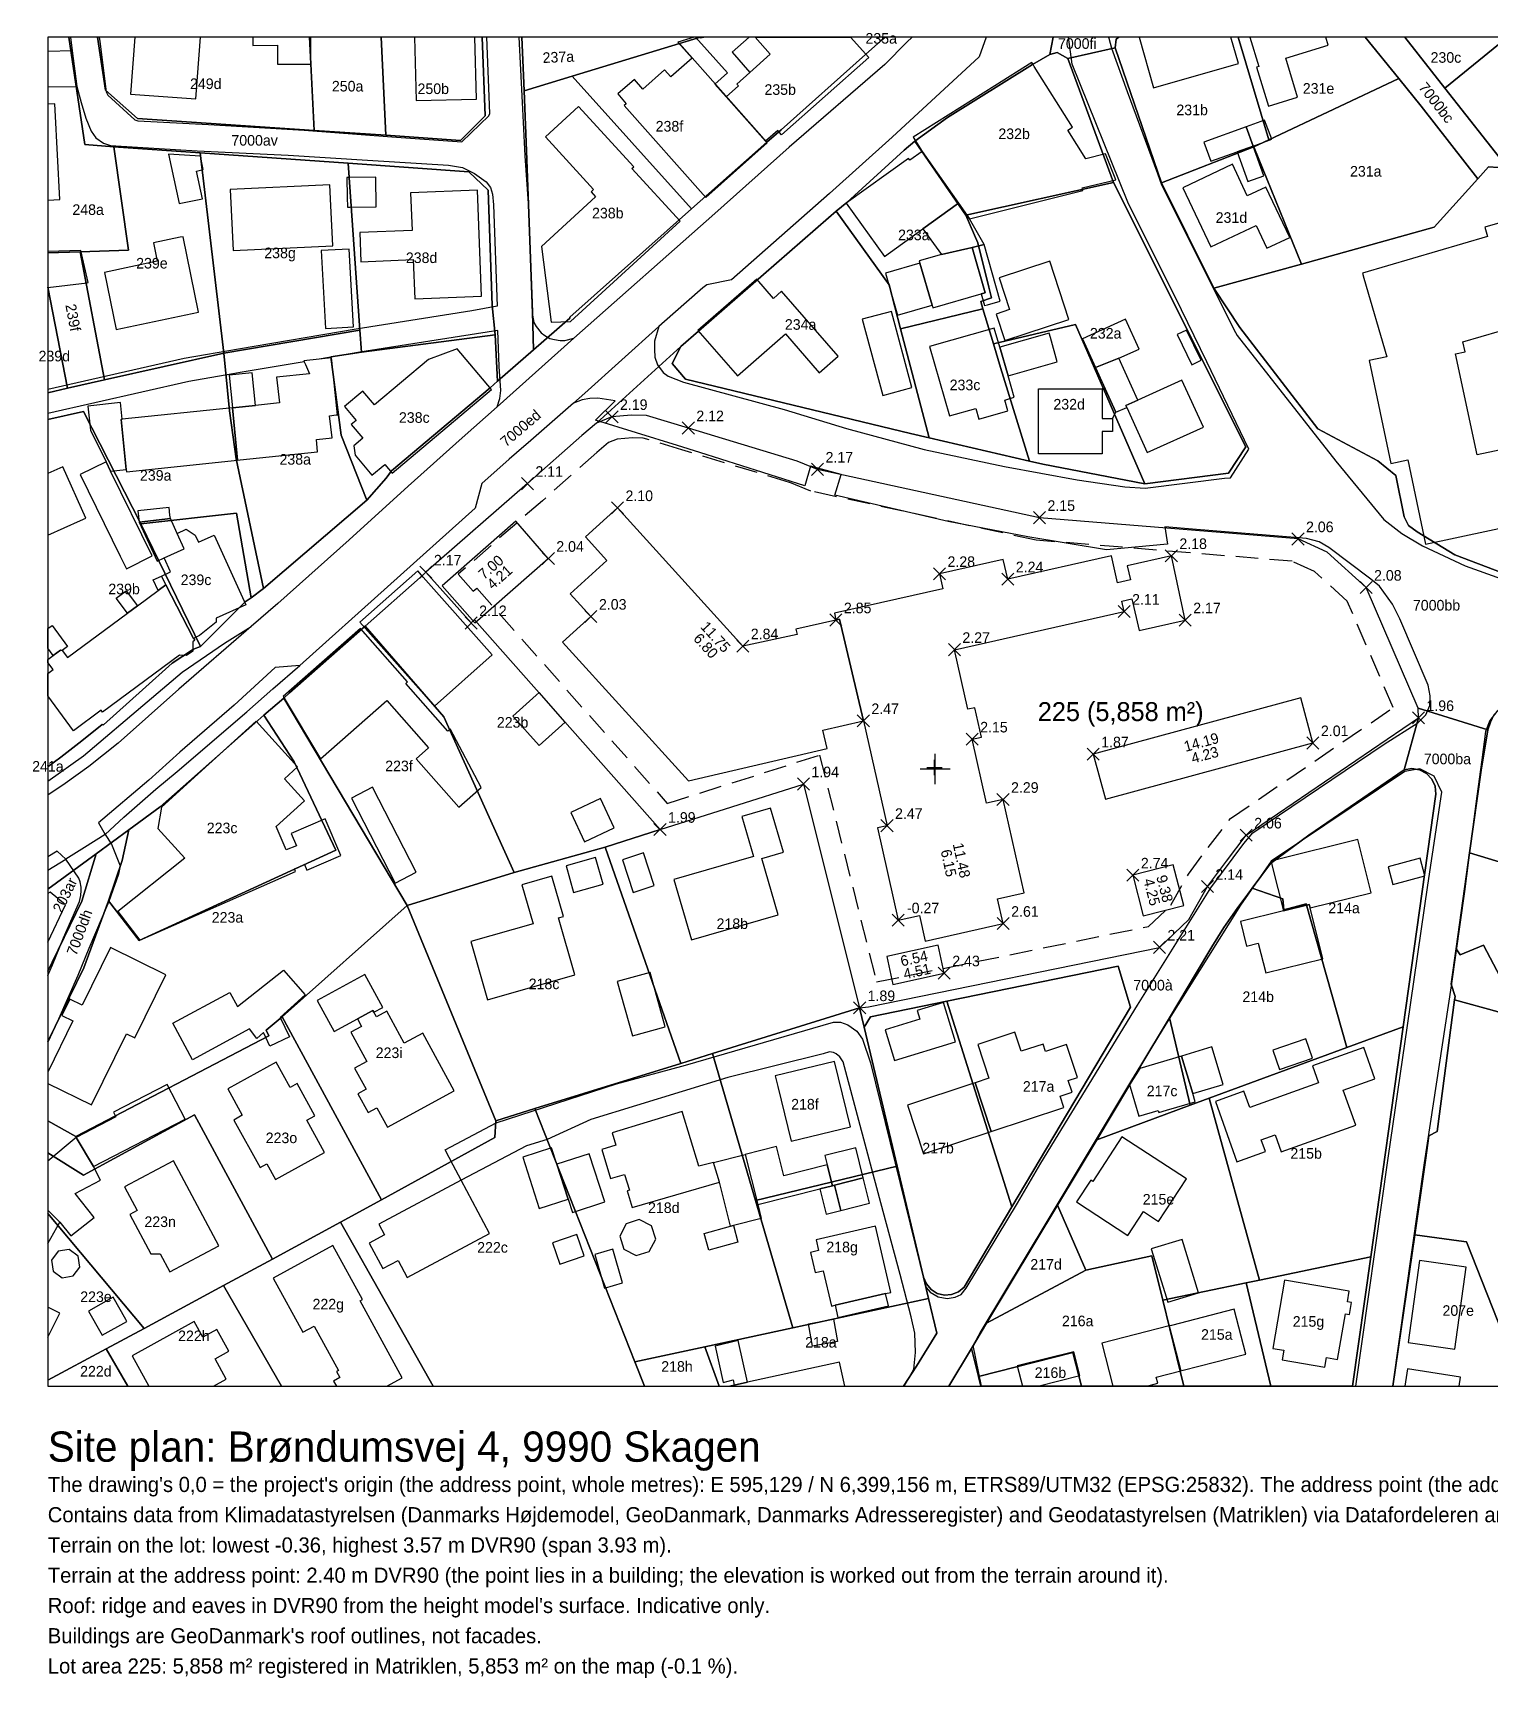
# Model space of a CAD drawing. Extents: x -119311 to 206331, y -120204 to 97306.
# Drawn here: x -119311 to 73244, y -120204 to 97306 of the extents above; entities that cross this region are included whole.
import ezdxf
from ezdxf.enums import TextEntityAlignment as Align

# ---------------------------------------------------------------- set-up
doc = ezdxf.new("R2010")
doc.units = 0
doc.linetypes.add('DASHED', pattern=[4500, 3000, -1500])
for name, color, linetype in [('ADRESSEPUNKT', 1, 'CONTINUOUS'), ('AFSTAND_SKEL', 6, 'DASHED'), ('BYGNINGER', 5, 'CONTINUOUS'), ('BYGNINGER_NABO', 8, 'CONTINUOUS'), ('GRUND', 1, 'CONTINUOUS'), ('KOTER', 30, 'CONTINUOUS'), ('NULPUNKT', 6, 'CONTINUOUS'), ('RAMME', 7, 'CONTINUOUS'), ('SKEL', 9, 'CONTINUOUS'), ('TAGKOTER', 5, 'CONTINUOUS'), ('TEKST', 7, 'CONTINUOUS'), ('VEJKANT', 3, 'CONTINUOUS')]:
    doc.layers.add(name, color=color, linetype=linetype)

msp = doc.modelspace()

# ---------------------------------------------------------------- linework, layer by layer
at = {"layer": 'ADRESSEPUNKT'}
for points in [[(-1090, 180), (910, 180)], [(-90, -820), (-90, 1180)]]:
    msp.add_lwpolyline(points, dxfattribs=at)
at = {"layer": 'AFSTAND_SKEL'}
msp.add_lwpolyline([(-63084.672, 25732.435), (-61094.882, 23504.23), (-60627.419, 23911.342), (-35432.516, -4569.094), (-15292.098, 1821.116), (-7761.148, -28170.954), (28212.223, -20824.319), (31153.823, -18036.943), (33481.696, -13918.619), (36108.055, -10396.862), (39039.001, -6565.203), (60559.051, 8099.312), (54477.845, 22196.531), (50156.192, 26104.48), (47207.387, 27450.141), (13348.744, 30238.43), (-16446.106, 36727.532), (-19247.048, 37864.992), (-33513.048, 42194.238), (-38613.915, 43741.692), (-40041.895, 43750.333), (-42049.977, 43602.646), (-43213.632, 43131.062), (-44750.415, 41816.1), (-51941.182, 35462.025), (-63084.672, 25732.435)], dxfattribs=at)
at = {"layer": 'BYGNINGER'}
for points in [[(-51160, 27810), (-55470, 32740), (-65200, 24220), (-60890, 19290), (-51160, 27810)], [(-13130, 19680), (-18410, 18490), (-18250, 17780), (-25440, 16240), (-42010, 34510), (-46240, 30670), (-43410, 27550), (-48250, 23160), (-45520, 20150), (-49270, 16750), (-32630, -1590), (-14280, 2690), (-14850, 5100), (-9500, 6350), (-12640, 19790), (-13130, 19680)], [(-9500, 6350), (-6370, -7510), (-7650, -7800), (-4900, -19990), (-2090, -19360), (-1320, -22770), (8990, -20450), (8260, -17190), (11760, -16400), (8970, -4060), (6790, -4550), (4890, 3920), (6120, 4200), (5240, 8090), (4310, 7880), (2540, 15760), (24980, 20810), (24670, 22180), (26000, 22480), (26950, 18290), (33060, 19670), (31230, 28170), (25400, 26860), (25820, 24990), (24120, 24610), (23310, 28180), (9600, 25090), (9010, 27700), (570, 25800), (1020, 23800), (-13330, 20570), (-13130, 19680), (-12640, 19790), (-9500, 6350)], [(49950, 3430), (48330, 9390), (20890, 1950), (22510, -4020), (49950, 3430)], [(31480, -12680), (26140, -14060), (27520, -19430), (32860, -18050), (31480, -12680)], [(1200, -27000), (380, -23320), (-6400, -24810), (-5580, -28500), (1200, -27000)]]:
    msp.add_lwpolyline(points, close=True, dxfattribs=at)
at = {"layer": 'BYGNINGER_NABO'}
for points in [[(-105827.731, 96751), (-106390, 89220), (-97770, 88580), (-97168.765, 96751)], [(-90232.635, 96751), (-90230, 95660), (-86970, 95670), (-86970, 93160), (-82560, 93170), (-82570.754, 96751)], [(-68620, 88350), (-60670, 88560), (-60879.326, 96751), (-68834.692, 96751), (-68620, 88350)], [(-32150, 93950), (-34940, 91480), (-35800, 92440), (-38680, 89880), (-39750, 91130), (-41970, 89240), (-40860, 87950), (-41130, 87710), (-30340, 75560), (-22220, 82760), (-22420, 82990), (-27630, 88860), (-29130, 90550), (-27480, 92010), (-31695.324, 96751), (-31854.583, 96751), (-34030, 96070), (-32150, 93950)], [(-31055.559, 96751), (-31040, 96670), (-30608, 96751)], [(-21810, 94480), (-23824.872, 96751), (-11177.707, 96751), (-8790, 94060), (-20310, 83840), (-20820, 84410), (-22420, 82990), (-27630, 88860), (-26030, 90290), (-26250, 90540), (-24500, 92090), (-21810, 94480)], [(-26860, 94750), (-24500, 92090), (-21810, 94480), (-23824.872, 96751), (-24607.828, 96751), (-26860, 94750)], [(28880, 90040), (40110, 93260), (39111.1, 96751), (26961.26, 96751), (28880, 90040)], [(41602.895, 96751), (42780, 92870), (42490, 92780), (44060, 87610), (47920, 88790), (46350, 93960), (51980, 95670), (51652.908, 96751)], [(19530, 76470), (19450, 76810), (23870, 77900), (22520, 81310), (19940, 80670), (17550, 84460), (18160, 84850), (13100, 92880), (12950, 93130), (12780, 93390), (7880, 90310), (-2900, 83520), (-1720, 81640), (3080, 74800), (4520, 72740), (19530, 76470)], [(-117343, 75182.148), (-115770, 75260), (-116350, 87090), (-116390, 87940), (-117343, 87894.043)], [(-44900, 75630), (-52060, 69070), (-50800, 59060), (-48210, 59130), (-33710, 72410), (-40110, 79390), (-39870, 79610), (-47170, 87570), (-51550, 83560), (-45170, 76590), (-45500, 76290), (-44900, 75630)], [(42030, 82350), (41130, 84880), (35540, 82870), (36440, 80350), (39920, 81590), (42030, 82350)], [(42030, 82350), (44530, 83240), (43560, 85750), (41130, 84880), (42030, 82350)], [(-99960, 74730), (-96890, 75390), (-97670, 79030), (-96780, 79230), (-97170, 81020), (-101370, 81280), (-99960, 74730)], [(-1720, 81640), (-3360, 80460), (-3550, 80720), (-11780, 74790), (-6700, 67750), (-1620, 71410), (3080, 74800), (-1720, 81640)], [(39920, 81590), (41330, 77660), (43440, 78420), (42030, 82350), (39920, 81590)], [(42430, 71860), (43860, 68830), (46890, 70260), (43730, 76930), (41270, 75770), (39300, 79940), (32750, 76830), (36450, 69030), (42430, 71860)], [(-79660, 69150), (-79950, 75370), (-80030, 77210), (-93210, 76610), (-92840, 68550), (-79660, 69150)], [(-73900, 74310), (-73960, 78230), (-77630, 78170), (-77790, 78170), (-77750, 75610), (-77730, 74260), (-77390, 74260), (-73900, 74310)], [(-69160, 71190), (-76100, 70910), (-75950, 67050), (-69010, 67330), (-68800, 62150), (-59970, 62510), (-60540, 76530), (-69370, 76170), (-69160, 71190)], [(4520, 72740), (3080, 74800), (-1620, 71410), (840, 68010), (4300, 68810), (4720, 68910), (4880, 68950), (6460, 69310), (4520, 72740)], [(-99430, 70360), (-99820, 70280), (-103360, 69570), (-102860, 67110), (-109840, 65620), (-108320, 58110), (-97410, 60390), (-99430, 70360)], [(-112990, 68550), (-117343, 68389.669), (-117343, 63657.346), (-112140, 64280), (-112000, 64300), (-112990, 68550)], [(-80630, 58230), (-76900, 58440), (-77480, 68730), (-81210, 68520), (-80630, 58230)], [(4300, 68810), (840, 68010), (-2100, 67170), (-2010, 66860), (-420, 61300), (-320, 60960), (6060, 62790), (6610, 62950), (4880, 68950), (4720, 68910), (4300, 68810)], [(4880, 68950), (6610, 62950), (6060, 62790), (6510, 61250), (6900, 61360), (8600, 61850), (6460, 69310), (4880, 68950)], [(-6570, 65550), (-4970, 59990), (-420, 61300), (-2010, 66860), (-6570, 65550)], [(15140, 67140), (8440, 64940), (9820, 60720), (8050, 60140), (9200, 56630), (17670, 59410), (15140, 67140)], [(-12830, 54580), (-20310, 63150), (-21390, 62210), (-23600, 64750), (-31380, 57960), (-26150, 51960), (-19810, 57500), (-15350, 52380), (-12830, 54580)], [(-9640, 59450), (-6940, 49370), (-3070, 50410), (-5780, 60490), (-9640, 59450)], [(24290, 54300), (26960, 55510), (25180, 59450), (19490, 56880), (21210, 53080), (24290, 54300)], [(8550, 55750), (7820, 58280), (-740, 55830), (1880, 46680), (5360, 47670), (5770, 46220), (9610, 47320), (9190, 48770), (10440, 49130), (9630, 51960), (8550, 55750)], [(9630, 51960), (16150, 53830), (15240, 57020), (15070, 57620), (8550, 55750), (9630, 51960)], [(31980, 57410), (33950, 53420), (35190, 54040), (33210, 58020), (31980, 57410)], [(-63220, 55540), (-67010, 54140), (-74150, 48130), (-75690, 49960), (-78120, 47910), (-76580, 46080), (-77220, 45540), (-75690, 43730), (-76880, 42730), (-76700, 41460), (-74480, 38820), (-72770, 40260), (-71790, 39100), (-58680, 50140), (-63220, 55540)], [(-89870, 48060), (-90320, 52370), (-93350, 52050), (-92900, 47750), (-89870, 48060)], [(-92260, 40830), (-91890, 40860), (-81660, 41930), (-81830, 43560), (-79760, 43780), (-80070, 46700), (-79220, 46790), (-79030, 46810), (-79780, 54010), (-79820, 54340), (-81450, 54170), (-83480, 53960), (-83420, 53830), (-83260, 53460), (-82740, 52240), (-87080, 51780), (-86720, 48390), (-89870, 48060), (-92900, 47750), (-92260, 40830)], [(26790, 48770), (24290, 54300), (21210, 53080), (22490, 50250), (23890, 47150), (25330, 47790), (25210, 48060), (26790, 48770)], [(13650, 41640), (13650, 50240), (22080, 50250), (22080, 46340), (23430, 46340), (23430, 44600), (22080, 44590), (22080, 41640), (13650, 41640)], [(22080, 46340), (23430, 46340), (23890, 47150), (22490, 50250), (22080, 50250), (22080, 46340)], [(25330, 47790), (28030, 41810), (35460, 45160), (32630, 51410), (26790, 48770), (25210, 48060), (25330, 47790)], [(-109040, 39380), (-106960, 39600), (-107660, 46200), (-107490, 46220), (-107720, 48430), (-112030, 47970), (-111700, 44800), (-109640, 40600), (-109040, 39380)], [(-106960, 39600), (-106930, 39290), (-92260, 40830), (-92900, 47750), (-107490, 46220), (-107660, 46200), (-106960, 39600)], [(-117343, 30911.896), (-113010, 32850), (-112310, 33160), (-115340, 39940), (-117343, 39044.926)], [(-109640, 40600), (-113070, 38910), (-107780, 28140), (-106950, 26460), (-103520, 28150), (-109040, 39380), (-109640, 40600)], [(-101130, 33090), (-101190, 33550), (-101300, 34560), (-105430, 34100), (-105260, 32630), (-101130, 33090)], [(-100240, 31140), (-101130, 33090), (-105260, 32630), (-102900, 27460), (-101960, 27890), (-99310, 29100), (-100240, 31140)], [(-97280, 17630), (-98090, 17240), (-101730, 24340), (-102320, 25500), (-101120, 26050), (-101960, 27890), (-99310, 29100), (-100240, 31140), (-99040, 31690), (-97840, 30900), (-97410, 29960), (-95350, 30910), (-91150, 21700), (-95080, 19910), (-95070, 19420), (-97280, 17630)], [(-58560, 15090), (-67690, 25360), (-68420, 26190), (-76060, 19390), (-66200, 8300), (-58560, 15090)], [(-102760, 23580), (-101730, 24340), (-98090, 17240), (-97900, 17000), (-98170, 16800), (-98180, 15560), (-99000, 14980), (-99910, 15030), (-110090, 7490), (-110280, 7750), (-113930, 5050), (-117343, 9664.263), (-117343, 12622.698), (-116640, 13140), (-117343, 14087.865), (-117343, 14476.573), (-116640, 14990), (-115670, 15700), (-115450, 15660), (-114750, 14710), (-106810, 20580), (-105500, 21560), (-102760, 23580)], [(-103400, 25010), (-102320, 25500), (-101730, 24340), (-102760, 23580), (-103400, 25010)], [(-106970, 23550), (-105500, 21560), (-106810, 20580), (-108290, 22580), (-106970, 23550)], [(-114720, 16200), (-115450, 15660), (-115670, 15700), (-116640, 14990), (-117343, 15941.754), (-117343, 18553.193), (-116780, 18970), (-114720, 16200)], [(-66990, 2770), (-68640, 1310), (-62990, -5080), (-60050, -2480), (-64140, 5290), (-64450, 5010), (-70000, 11290), (-69760, 11500), (-76000, 18570), (-86200, 9570), (-81290, 1320), (-72530, 9050), (-66990, 2770)], [(-55840, 6990), (-52370, 3100), (-49390, 5760), (-48910, 6190), (-52380, 10080), (-52770, 9730), (-55840, 6990)], [(-105170, -22640), (-84590, -13550), (-84720, -13230), (-83380, -12660), (-83080, -13380), (-78610, -11470), (-80680, -6620), (-85150, -8530), (-84460, -10150), (-85800, -10720), (-87130, -7610), (-83390, -4230), (-86050, -1300), (-84330, 260), (-89780, 6290), (-102310, -5060), (-102790, -7860), (-99210, -11820), (-108090, -18860), (-105170, -22640)], [(-74420, -2430), (-77200, -3860), (-71420, -15100), (-68640, -13670), (-74420, -2430)], [(-48190, -5760), (-46360, -9640), (-42430, -7780), (-44250, -3910), (-48190, -5760)], [(-24030, -11580), (-34550, -14620), (-32240, -22610), (-20760, -19290), (-22910, -11860), (-20060, -11030), (-21760, -5180), (-25570, -6280), (-24030, -11580)], [(49580, -18390), (57630, -16380), (55870, -9330), (45270, -11980), (44410, -12200), (44570, -12850), (46050, -18770), (49460, -17920), (49580, -18390)], [(-48810, -12830), (-47810, -16350), (-43900, -15250), (-44900, -11720), (-48810, -12830)], [(-39930, -16340), (-37140, -15420), (-38570, -11100), (-41360, -12010), (-39930, -16340)], [(60530, -15280), (64740, -14140), (64110, -11800), (59900, -12940), (60530, -15280)], [(-49800, -19680), (-49170, -19500), (-50690, -14200), (-54640, -15330), (-53160, -20470), (-61420, -22830), (-59220, -30520), (-47650, -27210), (-49800, -19680)], [(-117343, -22909.671), (-115000, -17960), (-117010, -16280), (-117343, -16484.175)], [(46050, -18770), (40360, -20190), (41170, -23440), (42720, -23050), (43710, -26980), (51260, -25100), (49580, -18390), (49460, -17920), (46050, -18770)], [(-117343, -41578.448), (-111540, -44430), (-106920, -35030), (-105850, -35560), (-101750, -27230), (-109070, -23630), (-112810, -31220), (-114410, -30440), (-115470, -32600), (-114010, -33320), (-117343, -40096.533)], [(-85370, -35420), (-87960, -36660), (-88820, -34860), (-89720, -35660), (-90660, -34380), (-98220, -38450), (-100820, -33620), (-93260, -29550), (-92260, -31400), (-86160, -26630), (-83290, -29860), (-86600, -32850), (-85370, -35420)], [(-74220, -32160), (-73060, -31530), (-75440, -27180), (-81740, -30630), (-79490, -34740), (-76410, -33060), (-74340, -31940), (-74220, -32160)], [(-40020, -35310), (-35690, -34090), (-37710, -26910), (-42040, -28120), (-40020, -35310)], [(-76410, -33060), (-75870, -34050), (-77250, -34810), (-75140, -38670), (-76790, -39550), (-75250, -42360), (-76350, -42960), (-74990, -45440), (-73820, -44790), (-72400, -47370), (-63600, -42560), (-67770, -34920), (-70210, -36250), (-72510, -32040), (-73880, -32790), (-74220, -32160), (-74340, -31940), (-76410, -33060)], [(1080, -30900), (-2370, -31950), (-2020, -33090), (-6620, -34500), (-5380, -38560), (2670, -36100), (1080, -30900)], [(7400, -47930), (17030, -44770), (16540, -43260), (18110, -42740), (17600, -41210), (18810, -40820), (17370, -36450), (14600, -37360), (14280, -36390), (11380, -37340), (10550, -34820), (5620, -36440), (7090, -40910), (5280, -41500), (7400, -47930)], [(34070, -42930), (38060, -41740), (36570, -36760), (32580, -37960), (34070, -42930)], [(41590, -44770), (40820, -42620), (37050, -43960), (39900, -51950), (43670, -50600), (43120, -49050), (44950, -48400), (45740, -50610), (55600, -47090), (53960, -42490), (58150, -40990), (56660, -36830), (49890, -39250), (50700, -41510), (41590, -44770)], [(45530, -39740), (49870, -38240), (48990, -35680), (44650, -37180), (45530, -39740)], [(-93550, -42290), (-91620, -45800), (-92750, -46420), (-89280, -52720), (-88380, -52230), (-87240, -54300), (-80730, -50720), (-83080, -46440), (-82010, -45860), (-84360, -41580), (-85300, -42100), (-87140, -38760), (-93550, -42290)], [(-21160, -40590), (-20820, -42000), (-19060, -49230), (-11220, -47330), (-13330, -38680), (-21160, -40590)], [(32580, -37960), (27070, -39610), (25700, -41780), (25770, -42020), (26940, -45910), (29500, -45150), (29590, -45440), (30600, -45140), (34390, -44000), (34070, -42930), (32580, -37960)], [(-111300, -52560), (-99190, -46290), (-101550, -41720), (-108660, -45390), (-108350, -46000), (-113610, -48720), (-111300, -52560)], [(5280, -41500), (4990, -41590), (-3670, -44440), (-1560, -50880), (7400, -47930), (5280, -41500)], [(-29310, -52020), (-31270, -52510), (-33450, -45310), (-42730, -48120), (-42240, -49750), (-44100, -50310), (-42930, -54170), (-41070, -53610), (-40440, -55700), (-40730, -55790), (-40070, -58000), (-28520, -54640), (-29310, -52020)], [(-115730, -59940), (-114300, -61740), (-111220, -59300), (-113720, -56140), (-110350, -54390), (-111300, -52560), (-113610, -48720), (-117343, -51854.068), (-117343, -58334.645), (-115730, -59940)], [(-13580, -55110), (-14280, -52340), (-20010, -53780), (-20970, -49940), (-25110, -50970), (-23450, -57590), (-15240, -55530), (-13580, -55110)], [(33220, -54210), (24700, -48650), (20850, -54540), (20580, -54370), (18700, -57240), (25480, -61670), (27540, -58510), (29550, -59820), (33220, -54210)], [(-94740, -63040), (-100740, -51800), (-107210, -55250), (-105540, -58390), (-106490, -58900), (-103700, -64130), (-102500, -64110), (-101220, -66500), (-94740, -63040)], [(-50030, -52260), (-50720, -50120), (-54540, -51350), (-52350, -58130), (-48530, -56890), (-50030, -52260)], [(-48530, -56890), (-47970, -58630), (-43690, -57240), (-45750, -50870), (-50030, -52260), (-48530, -56890)], [(-25110, -50970), (-23450, -57590), (-22990, -59430), (-26690, -60350), (-27060, -60450), (-28520, -54640), (-29310, -52020), (-25110, -50970)], [(-13300, -55040), (-9510, -54080), (-10510, -50100), (-14590, -51120), (-14280, -52340), (-13580, -55110), (-13300, -55040)], [(-71000, -64980), (-69800, -67220), (-58920, -61410), (-62680, -54360), (-73570, -60170), (-72800, -61620), (-74850, -62710), (-73050, -66070), (-71000, -64980)], [(-12460, -58370), (-8670, -57420), (-9510, -54080), (-13300, -55040), (-12460, -58370)], [(-13300, -55040), (-13580, -55110), (-15240, -55530), (-14400, -58860), (-12460, -58370), (-13300, -55040)], [(-117343, -62752.618), (-115730, -59940), (-117343, -58334.645)], [(-41720, -61760), (-41170, -63510), (-39540, -64350), (-37800, -63790), (-36960, -62170), (-37510, -60420), (-39140, -59580), (-40880, -60140), (-41720, -61760)], [(-26080, -62590), (-29940, -63640), (-30550, -61410), (-27060, -60450), (-26690, -60350), (-26080, -62590)], [(-6550, -69370), (-5860, -69210), (-7900, -60440), (-15750, -62260), (-15430, -63680), (-16500, -63930), (-15890, -66590), (-14810, -66340), (-13720, -71030), (-13240, -70920), (-6550, -69370)], [(-78720, -80480), (-79540, -80930), (-79170.815, -81601), (-72519.209, -81601), (-70490, -80490), (-76040, -70340), (-75730, -70170), (-79650, -63010), (-87520, -67320), (-83600, -74480), (-82100, -73660), (-78890, -79520), (-79160, -79670), (-78720, -80480)], [(-49630, -65480), (-46410, -64370), (-47390, -61540), (-50610, -62660), (-49630, -65480)], [(34830, -69250), (32640, -62210), (28580, -63470), (28840, -64290), (30770, -70510), (34830, -69250)], [(-115430, -67270), (-113980, -67040), (-113110, -65860), (-113340, -64410), (-114520, -63540), (-115970, -63770), (-116840, -64950), (-116610, -66400), (-115430, -67270)], [(-41330, -67940), (-42620, -63510), (-45010, -64200), (-43720, -68640), (-41330, -67940)], [(62520, -75850), (68710, -76720), (70220, -65870), (64040, -65010), (62520, -75850)], [(-13240, -70920), (-12870, -72530), (-6170, -70980), (-6550, -69370), (-13240, -70920)], [(54240, -72030), (54770, -72120), (55050, -70550), (54510, -70460), (54760, -69060), (46190, -67580), (44630, -76610), (46110, -76860), (45890, -78130), (51520, -79100), (51740, -77840), (53190, -78090), (54240, -72030)], [(-117343, -75127.342), (-115750, -71950), (-117343, -71149.443)], [(-111940, -71680), (-110320, -74550), (-110130, -74880), (-106890, -73040), (-107030, -72800), (-108710, -69840), (-111940, -71680)], [(32460, -79590), (32770, -79510), (41080, -77370), (39550, -71430), (31240, -73570), (30930, -73650), (32460, -79590)], [(-95417.529, -81601), (-93740, -80670), (-95230, -78000), (-93390, -76980), (-94990, -74110), (-96820, -75130), (-97980, -73040), (-106190, -77600), (-103970.344, -81601)], [(-12920, -75710), (-16230, -76320), (-16770, -73360), (-13460, -72750), (-12920, -75710)], [(30930, -73650), (22020, -75940), (23470.893, -81601), (27972.653, -81601), (29450, -81220), (29240, -80420), (32460, -79590), (30930, -73650)], [(-26580, -81480), (-24840, -81100), (-26050, -75590), (-29080, -76310), (-28020, -81130), (-26730, -80780), (-26580, -81480)], [(13571.151, -81601), (19110, -80220), (18320, -77050), (10860, -78910), (11530.628, -81601)], [(-11963.128, -81601), (-12660, -78430), (-24840, -81100), (-26580, -81480), (-27138.462, -81601)], [(62440, -79320), (62086.262, -81601), (69264.503, -81601), (69450, -80420), (62440, -79320)]]:
    msp.add_lwpolyline(points, close=True, dxfattribs=at)
for points in [[(77870, 73120), (72690, 71610), (73050, 70380), (56490, 65550), (56680, 64880), (59720, 54470), (57400, 53980), (60270, 40370), (62490, 40840), (64850, 29730), (82370, 33440)], [(102510, 48060), (71650, 41530), (68820, 54880), (68820, 54880), (70060, 55140), (69780, 56460), (81880, 60000)]]:
    msp.add_lwpolyline(points, dxfattribs=at)
at = {"layer": 'GRUND'}
msp.add_lwpolyline([(-67343, 25997), (-61359, 19296), (-60902, 19694), (-36386, -8019), (-17425, -2003), (-9993, -31601), (-8839, -31453), (29653, -23592), (33544, -19905), (36000, -15560), (38502, -12205), (41128, -8772), (63902, 6747), (63851, 8042), (56974, 23984), (51824, 28641), (47976, 30397), (13793, 33212), (-15556, 39604), (-18245, 40696), (-32642, 45065), (-38160, 46739), (-40143, 46751), (-42740, 46560), (-44793, 45728), (-46719, 44080), (-53921, 37716), (-67343, 25997)], close=True, dxfattribs=at)
at = {"layer": 'KOTER'}
for points in [[(-43540, 45760), (-41940, 47360)], [(-43540, 47360), (-41940, 45760)], [(-33442, 44265), (-31842, 45865)], [(-33442, 45865), (-31842, 44265)], [(-16356, 38804), (-14756, 40404)], [(-16356, 40404), (-14756, 38804)], [(-54721, 36916), (-53121, 38516)], [(-54721, 38516), (-53121, 36916)], [(-42810, 33710), (-41210, 35310)], [(-42810, 35310), (-41210, 33710)], [(12993, 32412), (14593, 34012)], [(12993, 34012), (14593, 32412)], [(47176, 29597), (48776, 31197)], [(47176, 31197), (48776, 29597)], [(-51960, 27010), (-50360, 28610)], [(-51960, 28610), (-50360, 27010)], [(30430, 27370), (32030, 28970)], [(30430, 28970), (32030, 27370)], [(-68143, 25197), (-66543, 26797)], [(-68143, 26797), (-66543, 25197)], [(-230, 25000), (1370, 26600)], [(-230, 26600), (1370, 25000)], [(8800, 24290), (10400, 25890)], [(8800, 25890), (10400, 24290)], [(56174, 23184), (57774, 24784)], [(56174, 24784), (57774, 23184)], [(-62159, 18496), (-60559, 20096)], [(-62159, 20096), (-60559, 18496)], [(-46320, 19350), (-44720, 20950)], [(-46320, 20950), (-44720, 19350)], [(-13930, 18880), (-12330, 20480)], [(-13930, 20480), (-12330, 18880)], [(24180, 20010), (25780, 21610)], [(24180, 21610), (25780, 20010)], [(32260, 18870), (33860, 20470)], [(32260, 20470), (33860, 18870)], [(-26240, 15440), (-24640, 17040)], [(-26240, 17040), (-24640, 15440)], [(1740, 14960), (3340, 16560)], [(1740, 16560), (3340, 14960)], [(-10300, 5550), (-8700, 7150)], [(-10300, 7150), (-8700, 5550)], [(63102, 5947), (64702, 7547)], [(63102, 7547), (64702, 5947)], [(4090, 3120), (5690, 4720)], [(4090, 4720), (5690, 3120)], [(20090, 1150), (21690, 2750)], [(20090, 2750), (21690, 1150)], [(49150, 2630), (50750, 4230)], [(49150, 4230), (50750, 2630)], [(-18225, -2803), (-16625, -1203)], [(-18225, -1203), (-16625, -2803)], [(8170, -4860), (9770, -3260)], [(8170, -3260), (9770, -4860)], [(-37186, -8819), (-35586, -7219)], [(-37186, -7219), (-35586, -8819)], [(-7170, -8310), (-5570, -6710)], [(-7170, -6710), (-5570, -8310)], [(40328, -9572), (41928, -7972)], [(40328, -7972), (41928, -9572)], [(25340, -14860), (26940, -13260)], [(25340, -13260), (26940, -14860)], [(35200, -16360), (36800, -14760)], [(35200, -14760), (36800, -16360)], [(-5700, -20790), (-4100, -19190)], [(-5700, -19190), (-4100, -20790)], [(8190, -21250), (9790, -19650)], [(8190, -19650), (9790, -21250)], [(28853, -24392), (30453, -22792)], [(28853, -22792), (30453, -24392)], [(400, -27800), (2000, -26200)], [(400, -26200), (2000, -27800)], [(-10793, -32401), (-9193, -30801)], [(-10793, -30801), (-9193, -32401)]]:
    msp.add_lwpolyline(points, dxfattribs=at)
at = {"layer": 'NULPUNKT'}
for points in [[(-2000, 0), (2000, 0)], [(0, -2000), (0, 2000)]]:
    msp.add_lwpolyline(points, dxfattribs=at)
at = {"layer": 'RAMME'}
msp.add_lwpolyline([(-117343, -81601), (113902, -81601), (113902, 96751), (-117343, 96751)], close=True, dxfattribs=at)
at = {"layer": 'SKEL'}
for points in [[(-113076, 68375), (-106671, 68580), (-108594, 82262), (-112423, 82531), (-114574.311, 96751), (-117343, 96751), (-117343, 68239.895), (-113076, 68375)], [(-59915.689, 96751), (-59491, 86363), (-62748, 83093), (-72658, 83769), (-82138, 84413), (-105489, 86003), (-109729, 89756), (-110767.846, 96751), (-114574.311, 96751), (-112423, 82531), (-108594, 82262), (-97185, 81458), (-77639, 80078), (-61676, 78951), (-59104, 76503), (-58590, 61256), (-58186, 57388), (-57863, 51255), (-53124, 55388), (-53257, 60386), (-54020, 81698), (-54365, 89642), (-54672.423, 96751)], [(-105489, 86003), (-82138, 84413), (-82727.038, 96751), (-110767.846, 96751), (-109729, 89756), (-105489, 86003)], [(-82727.038, 96751), (-82138, 84413), (-72658, 83769), (-73249.609, 96751)], [(-73249.609, 96751), (-72658, 83769), (-62748, 83093), (-59491, 86363), (-59915.689, 96751)], [(-54672.423, 96751), (-54365, 89642), (-48018, 91575), (-33811, 95905), (-31035.469, 96751)], [(-48018, 91575), (-32221, 74027), (-22263, 82877), (-33811, 95905), (-48018, 91575)], [(-31035.469, 96751), (-33811, 95905), (-22263, 82877), (-20355, 84485), (-9227, 94438), (-7174, 96252), (-7624.2, 96751)], [(-7624.2, 96751), (-7174, 96252), (-6610.508, 96751)], [(15610.28, 96751), (15140, 94458), (16135, 94708), (17551, 93906), (23815, 95343), (23952, 96488), (24269.231, 96751)], [(44134, 83182), (40070.215, 96751), (24269.231, 96751), (23952, 96488), (23815, 95343), (29924, 77496), (42131, 82240), (44134, 83182)], [(44134, 83182), (61310, 91268), (56865.187, 96751), (40070.215, 96751), (44134, 83182)], [(71744, 78012), (73163, 79589), (75703, 79428), (67395, 90018), (62113.769, 96751), (56865.187, 96751), (61310, 91268), (64267, 87619), (71744, 78012)], [(62113.769, 96751), (67395, 90018), (75665.067, 96751)], [(75703, 79428), (88945, 78588), (88135.88, 96751), (77521.201, 96751), (76337, 96221), (76179.284, 96751), (75665.067, 96751), (67395, 90018), (75703, 79428)], [(1629, 86137), (-2707, 83000), (4034, 73226), (23577, 77510), (17551, 93906), (16135, 94708), (15140, 94458), (12878, 93112), (1629, 86137)], [(-54020, 81698), (-53257, 60386), (-53124, 55388), (-48302, 59596), (-48324, 59716), (-32221, 74027), (-48018, 91575), (-54365, 89642), (-54020, 81698)], [(42131, 82240), (48416, 66751), (65985, 71617), (71744, 78012), (64267, 87619), (61310, 91268), (44134, 83182), (42131, 82240)], [(7110, 63668), (5632, 69566), (4034, 73226), (-2707, 83000), (-4083, 81793), (-11683, 74871), (-13076, 73729), (-6072, 64019), (-4570, 58198), (6302, 60835), (6019, 61773), (7433, 62301), (7110, 63668)], [(-106671, 68580), (-113076, 68375), (-109845, 51451), (-94069, 54979), (-97185, 81458), (-108594, 82262), (-106671, 68580)], [(-77639, 80078), (-97185, 81458), (-94069, 54979), (-76077, 58010), (-77639, 80078)], [(42131, 82240), (29924, 77496), (36843, 63546), (48416, 66751), (42131, 82240)], [(-59104, 76503), (-61676, 78951), (-77639, 80078), (-76077, 58010), (-75869, 55081), (-58186, 57388), (-58590, 61256), (-59104, 76503)], [(7433, 62301), (6019, 61773), (6302, 60835), (7695, 56209), (18552, 58747), (27733, 37681), (38785, 39091), (41056, 42568), (23577, 77510), (4034, 73226), (5632, 69566), (7110, 63668), (7433, 62301)], [(-14122, 72872), (-31299, 57878), (-33637, 55832), (-34772, 53579), (-33018, 51517), (-3247, 44346), (-813, 43780), (-4570, 58198), (-6072, 64019), (-13076, 73729), (-14122, 72872)], [(-117343, 63669.058), (-114756, 50329), (-109845, 51451), (-113076, 68375), (-117343, 68239.895)], [(-117343, 49738.14), (-114756, 50329), (-117343, 63669.058)], [(7695, 56209), (6302, 60835), (-4570, 58198), (-813, 43780), (12461, 40696), (8643, 53059), (7695, 56209)], [(18552, 58747), (7695, 56209), (8643, 53059), (12461, 40696), (14214, 40288), (27733, 37681), (18552, 58747)], [(-75174, 35519), (-78553, 44120), (-79894, 54481), (-75869, 55081), (-76077, 58010), (-94069, 54979), (-93310, 47353), (-92424, 40995), (-88798, 23836), (-75174, 35519)], [(-79894, 54481), (-78553, 44120), (-75174, 35519), (-72593, 38450), (-71883, 39414), (-58865, 50375), (-57863, 51255), (-58186, 57388), (-75869, 55081), (-79894, 54481)], [(-94069, 54979), (-109845, 51451), (-114756, 50329), (-117343, 49738.14), (-117343, 46188.222), (-112620, 47269), (-105017, 32384), (-92385, 33807), (-90467, 22627), (-88798, 23836), (-92424, 40995), (-93310, 47353), (-94069, 54979)], [(-112860, 3695), (-110134, 5869), (-109973, 5812), (-104797, 10466), (-100908, 13964), (-98066, 15831), (-97163, 16199), (-105017, 32384), (-112620, 47269), (-117343, 46188.222), (-117343, 442.919), (-117281, 306), (-115607, 1570), (-112860, 3695)], [(-91242, 22067), (-90467, 22627), (-92385, 33807), (-105017, 32384), (-97163, 16199), (-91242, 22067)], [(-85360, 10037), (-86148, 9354), (-69813, -18071), (-55658, -13691), (-64970, 6886), (-75369, 18857), (-85360, 10037)], [(73078, 5171), (72191, -160), (70657, -11103), (76601, -12889), (87420, -10060), (94867, -8858), (112257, -5404), (113902, -4729.969), (113902, 3211.058), (98075, 9268), (81397, 12554), (75554, 8550), (74526, 7844), (73854, 7144), (73440, 6195), (73078, 5171)], [(-88752, 7097), (-84777, 955), (-79259, -10757), (-105252, -22709), (-109315, -17432), (-112593, -26288), (-117343, -36029.186), (-117343, -46518.259), (-113618, -48613), (-88116, -35296), (-88480, -34552), (-86329, -32760), (-69813, -18071), (-86148, 9354), (-88752, 7097)], [(-109315, -17432), (-105252, -22709), (-79259, -10757), (-84777, 955), (-88752, 7097), (-89979, 6034), (-102476, -5016), (-106620, -8057), (-107523, -12096), (-109315, -17432)], [(-117343, 264.862), (-117281, 306), (-117343, 442.919)], [(49055, -17824), (54439, -36836), (61879, -34096), (66204, -3328), (66098, -2303), (65672, -1365), (64969, -612), (64062, -123), (63046, 53), (62028, -104), (49414, -8740), (44328, -12500), (41928, -15770), (45968, -17173), (46097, -18645), (49055, -17824)], [(-110953, -11234), (-112853, -17503), (-116760, -25555), (-117343, -26749.408), (-117343, -36029.186), (-112593, -26288), (-109315, -17432), (-107523, -12096), (-106620, -8057), (-110953, -11234)], [(-33626, -38929), (-43660, -10327), (-55658, -13691), (-69813, -18071), (-58094, -46519), (-52936, -44918), (-33626, -38929)], [(70657, -11103), (68880, -23770), (69429, -24573), (72506, -23318), (88289, -53292), (92470, -51306), (94866, -61941), (96713, -66395), (113482, -60610), (107524, -45209), (99515, -24485), (95927, -15183), (89156, -17196), (88685, -15121), (87420, -10060), (76601, -12889), (70657, -11103)], [(-117343, -26749.408), (-116760, -25555), (-112853, -17503), (-110953, -11234), (-117343, -15920.264)], [(30982, -32911), (33710, -44471), (36223, -43545), (54439, -36836), (49055, -17824), (46097, -18645), (45968, -17173), (41928, -15770), (41109, -16885), (40019, -18331), (38164, -20960), (36588, -23533), (34568, -26929), (30982, -32911)], [(-86329, -32760), (-73202, -56988), (-58228, -48732), (-58094, -46519), (-69813, -18071), (-86329, -32760)], [(103020.907, -81601), (96713, -66395), (94866, -61941), (92470, -51306), (88289, -53292), (72506, -23318), (69429, -24573), (68880, -23770), (68233, -28461), (68739, -30109), (68683, -30527), (74446, -32115), (76088, -34155), (82001, -48558), (83062, -52276), (85803, -64046), (93309, -81463), (93368.466, -81601)], [(1537, -30702), (10143, -57893), (25818, -31523), (24200, -26074), (1537, -30702)], [(-23753, -57064), (-5019, -52540), (-9386, -34154), (-9993, -31601), (-29427, -37627), (-23753, -57064)], [(-5019, -52540), (-1534, -67203), (-1164, -68093), (-539, -68829), (280, -69336), (1216, -69569), (2178, -69505), (3074, -69149), (3818, -68536), (10143, -57893), (1537, -30702), (-8540, -32760), (-9386, -34154), (-5019, -52540)], [(68683, -30527), (66356, -47954), (65284, -48503), (64838, -51740), (63410, -61616), (69256, -62410), (70274, -62517), (77799.312, -81601), (92869.886, -81601), (93309, -81463), (85803, -64046), (83062, -52276), (82001, -48558), (76088, -34155), (74446, -32115), (68683, -30527)], [(-117343, -50758.852), (-112624, -53696), (-97944, -45742), (-87618, -64798), (-78620, -59924), (-73202, -56988), (-86329, -32760), (-88480, -34552), (-88116, -35296), (-113618, -48613), (-117343, -46518.259)], [(26937, -39663), (25683, -41824), (21365, -49019), (33710, -44471), (30982, -32911), (26937, -39663)], [(42902, -67577), (57600, -64504), (61879, -34096), (54439, -36836), (36223, -43545), (42902, -67577)], [(-39707, -78407), (-30453, -76406), (-18840, -73896), (-23753, -57064), (-29427, -37627), (-33626, -38929), (-52936, -44918), (-39707, -78407)], [(-38445.718, -81601), (-39707, -78407), (-52936, -44918), (-58094, -46519), (-58228, -48732), (-73202, -56988), (-78620, -59924), (-66401.348, -81601)], [(28651, -64368), (30099, -70256), (41124, -67949), (42902, -67577), (36223, -43545), (33710, -44471), (21365, -49019), (16154, -57700), (19900, -66267), (28651, -64368)], [(-117343, -58768.177), (-104598, -73997), (-94106, -68315), (-87618, -64798), (-97944, -45742), (-112624, -53696), (-117343, -50758.852)], [(-1534, -67203), (-5019, -52540), (-23753, -57064), (-18840, -73896), (-866, -70012), (-1534, -67203)], [(19900, -66267), (16154, -57700), (6795, -73301), (19900, -66267)], [(-117343, -80800.444), (-109613, -76676), (-104598, -73997), (-117343, -58768.177)], [(-94106, -68315), (-86438.849, -81601), (-66401.348, -81601), (-78620, -59924), (-87618, -64798), (-94106, -68315)], [(69256, -62410), (63410, -61616), (60523.331, -81601), (77799.312, -81601), (70274, -62517), (69256, -62410)], [(6795, -73301), (4798, -76630), (5706, -80340), (18204, -77157), (19325.663, -81601), (32888.959, -81601), (30099, -70256), (28651, -64368), (19900, -66267), (6795, -73301)], [(42902, -67577), (41124, -67949), (44385.079, -81601), (55195.381, -81601), (57600, -64504), (42902, -67577)], [(-109613, -76676), (-106745.071, -81601), (-86438.849, -81601), (-94106, -68315), (-104598, -73997), (-109613, -76676)], [(41124, -67949), (30099, -70256), (32888.959, -81601), (44385.079, -81601), (41124, -67949)], [(-4184.309, -81601), (-2486, -78956), (225, -74607), (-866, -70012), (-18840, -73896), (-30453, -76406), (-28580.591, -81601)], [(-117343, -81601), (-106745.071, -81601), (-109613, -76676), (-117343, -80800.444)], [(-28580.591, -81601), (-30453, -76406), (-39707, -78407), (-38445.718, -81601)], [(19325.663, -81601), (18204, -77157), (5706, -80340), (6015.222, -81601)]]:
    msp.add_lwpolyline(points, close=True, dxfattribs=at)
for points in [[(-44793, 45728), (-33637, 55832), (-31299, 57878), (-14122, 72872), (-13076, 73729), (-11683, 74871), (-4083, 81793), (-2707, 83000), (1629, 86137), (12878, 93112), (15140, 94458), (15610.28, 96751), (-6610.508, 96751), (-7174, 96252), (-9227, 94438), (-20355, 84485), (-22263, 82877), (-32221, 74027), (-48324, 59716), (-48302, 59596), (-53124, 55388), (-57863, 51255), (-58865, 50375), (-71883, 39414), (-72593, 38450), (-75174, 35519), (-88798, 23836), (-90467, 22627), (-91242, 22067), (-97163, 16199), (-98066, 15831), (-100908, 13964), (-104797, 10466), (-109973, 5812), (-110134, 5869), (-112860, 3695), (-115607, 1570), (-117281, 306), (-117343, 264.862), (-117343, -15920.264), (-110953, -11234), (-106620, -8057), (-102476, -5016), (-89979, 6034), (-88752, 7097), (-86148, 9354), (-85360, 10037), (-75369, 18857), (-68120, 25322), (-67343, 25997)], [(106981, 13765), (68733, 28281), (63716, 31339), (62606, 32181), (61998, 33314), (60926, 38785), (58525, 40747), (50591, 44939), (40291, 58361), (36843, 63546), (29924, 77496), (23815, 95343), (17551, 93906), (23577, 77510), (41056, 42568), (38785, 39091), (27733, 37681), (14214, 40288), (12461, 40696), (-813, 43780), (-3247, 44346), (-33018, 51517), (-34772, 53579), (-33637, 55832), (-44793, 45728)], [(75703, 79428), (73163, 79589), (71744, 78012), (65985, 71617), (48416, 66751), (36843, 63546), (40291, 58361), (50591, 44939), (50591, 44939), (58525, 40747), (60926, 38785), (61998, 33314), (62606, 32181), (63716, 31339), (68733, 28281), (106981, 13765)], [(-67343, 25997), (-68120, 25322), (-75369, 18857), (-64970, 6886), (-55658, -13691), (-43660, -10327), (-36386, -8019)], [(-9993, -31601), (-9386, -34154), (-8540, -32760), (1537, -30702), (24200, -26074), (25818, -31523), (10143, -57893), (3818, -68536), (3074, -69149), (2178, -69505), (1216, -69569), (280, -69336), (-539, -68829), (-1164, -68093), (-1534, -67203), (-866, -70012), (225, -74607), (-2486, -78956), (-4184.309, -81601), (1816.97, -81601), (4798, -76630), (6795, -73301), (16154, -57700), (21365, -49019), (25683, -41824), (26937, -39663), (30982, -32911), (34568, -26929), (36588, -23533), (38164, -20960), (40019, -18331), (41109, -16885), (41928, -15770), (44328, -12500), (49414, -8740), (62028, -104), (63902, 6747)], [(63902, 6747), (62028, -104), (63046, 53), (64062, -123), (64969, -612), (65672, -1365), (66098, -2303), (66204, -3328), (61879, -34096), (57600, -64504), (55195.381, -81601), (6015.222, -81601), (5706, -80340), (4798, -76630), (1816.97, -81601), (60523.331, -81601), (63410, -61616), (64838, -51740), (65284, -48503), (66356, -47954), (68683, -30527), (68739, -30109), (68233, -28461), (68880, -23770), (70657, -11103), (72191, -160), (73078, 5171), (63851, 8042)], [(63851, 8042), (73078, 5171), (73440, 6195)], [(-36386, -8019), (-43660, -10327), (-33626, -38929), (-29427, -37627), (-9993, -31601)]]:
    msp.add_lwpolyline(points, dxfattribs=at)
at = {"layer": 'VEJKANT'}
for points in [[(-114360.128, 96751), (-114130, 94950)], [(-110531.199, 96751), (-110450, 96170), (-109620, 89530), (-109420, 89070), (-105850, 85830), (-105420, 85690), (-96080, 85210), (-83450, 84430), (-71850, 83570), (-62590, 82920), (-59040, 86350), (-58880, 86630), (-59284.18, 96751)], [(-55040.09, 96751), (-54620, 88100), (-54240, 81060), (-53810, 74730), (-53290, 60250), (-53050, 59010), (-52770, 58490), (-52090, 57650), (-51620, 57310), (-50940, 56910), (-50360, 56780), (-49610, 56630), (-48980, 56650), (-47770, 56930)], [(-3048.016, 96751), (-3740, 96070), (-6680, 93150), (-19290, 82200), (-29120, 73430), (-47770, 56930)], [(-36530, 58480), (-37110, 56540), (-37130, 55470), (-37050, 54450), (-36700, 53420), (-35970, 52400), (-35310, 51920), (-33290, 51140), (-19980, 47520), (-11740, 45010), (-1440, 42240), (9150, 39990), (18790, 38220), (25090, 37280), (27750, 37130), (38270, 38430), (39070, 38490), (41460, 42290), (35940, 53800), (32580, 60690), (25460, 74940), (18110, 93160), (17643.636, 96751)], [(6752.74, 96751), (5820, 94130), (-5690, 83510), (-13970, 76080), (-26930, 64650), (-30180, 64010)], [(22926.216, 96751), (22960, 96620), (23300, 95270), (25390, 89550), (29410, 78730), (29920, 77210), (36530, 63990), (36890, 63280), (39710, 57690), (39910, 57300), (52970, 40700), (59310, 32980), (61710, 31140), (64450, 29490), (70090, 26860), (83280, 22140), (92800, 18380), (108170, 12260), (109340, 12040), (110980, 12020), (112350, 12120), (113460, 12400), (113902, 12686.83)], [(-114130, 94950), (-117343, 94852.123)], [(-114130, 94950), (-113480, 90220)], [(-113480, 90220), (-112920, 88100), (-112300, 86030), (-111610, 84310), (-110970, 83440), (-109990, 82740), (-109070, 82440), (-97580, 81730), (-85560, 81140), (-75050, 80470), (-64350, 79810), (-62490, 79510), (-60920, 78710), (-59390, 77620), (-58820, 76860), (-58530, 75990), (-58400, 74570), (-57920, 61170), (-61290, 60570), (-76570, 58150), (-92140, 55500), (-99290, 54280), (-117343, 50155.717)], [(-117343, 90157.753), (-113480, 90220)], [(-30180, 64010), (-30710, 63580), (-34690, 60140), (-36530, 58480)], [(-57910, 47890), (-57560, 48970), (-57430, 50040), (-57640, 53200), (-57810, 57960), (-60660, 57520), (-76070, 55080), (-81450, 54170), (-83480, 53960), (-83420, 53830), (-91620, 52440), (-92870, 52250), (-98680, 51230), (-117343, 46966.617)], [(-47770, 56930), (-57910, 47890)], [(-36530, 58480), (-46320, 49690), (-47840, 48370)], [(-57910, 47890), (-62530, 43770), (-69670, 37400), (-77500, 30280), (-86910, 21860), (-90430, 18820)], [(-47840, 48370), (-53840, 43130), (-54400, 42640), (-56320, 40930), (-59940, 37720), (-60810, 34460), (-84000, 13650)], [(-42300, 48660), (-44620, 49010), (-45680, 48970), (-46670, 48780), (-47840, 48370)], [(-31120, 41820), (-34070, 42750), (-44930, 46120), (-42300, 48660)], [(-17240, 37440), (-31120, 41820)], [(-13290, 36200), (-12450, 38940), (-16470, 40030), (-17240, 37440)], [(34550, 31660), (30370, 32010), (30740, 29730), (22670, 28970), (12270, 30670), (1730, 32690), (-13290, 36200)], [(-4099.462, -81601), (-3610, -80780), (-2830, -79340), (-2610, -77150), (-2700, -74620), (-3190, -72440), (-4630, -66850), (-7190, -57360), (-12180, -38710), (-12630, -38070), (-13100, -37690), (-13440, -37510), (-13960, -37410), (-14800, -37680), (-27430, -40820), (-45520, -46350), (-51320, -49000), (-54020, -49840), (-62680, -54360), (-63720, -52410), (-64810, -50360), (-58070, -46780), (-42140, -41630), (-33000, -39190), (-13450, -33470), (-12540, -33470), (-11530, -33840), (-10340, -34690), (-9600, -35750), (-8560, -38880), (-1380, -68080), (-1200, -68560), (-680, -69170), (410, -69800), (1600, -70010), (2620, -69840), (3450, -69500), (4090, -68660), (10900, -57410), (13950, -52120), (26760, -31250), (36470, -15730), (40830, -9880), (42010, -8460), (59350, 3280), (63800, 6090), (64890, 7140), (65420, 8380), (65460, 9640), (65190, 11070), (61430, 19830), (60470, 21780), (58750, 24140), (57610, 25100), (52040, 29270), (50780, 30030), (49110, 30460), (47540, 30580), (34550, 31660)], [(-90430, 18820), (-100020, 10540), (-108040, 3400), (-111910, 300), (-115060, -1940), (-117343, -3462)], [(-117343, -1624.93), (-112630, 1720), (-104200, 8860), (-99560, 12770), (-93970, 16630), (-90430, 18820)], [(-84000, 13650), (-87270, 13410), (-92710, 8410), (-99900, 2230), (-103970, -1500), (-110640, -7110), (-109750, -8660)], [(-109750, -8660), (-107280, -6390), (-103070, -2670), (-100220, -350), (-91030, 7550), (-87570, 10570), (-84000, 13650)], [(82620, 12930), (74260, 7580), (73350, 6390), (72780, 4940), (72290, 1200), (71640, -3620), (70540, -12060), (69990, -16190), (68210, -28670), (64670, -52090), (60489.836, -81601)], [(55608.371, -81601), (59910, -51470), (62460, -33930), (65160, -15380), (67000, -3060), (65960, -950), (64090, 0), (62090, -350), (44410, -12200), (40350, -18010), (30730, -33380), (25960, -41150), (14880, -59610), (6020, -74350), (5040, -76210)], [(-109750, -8660), (-108910, -9960), (-107780, -12810), (-107970, -13900), (-109250, -17510), (-111900, -23740), (-113370, -27330), (-116120, -33470), (-117343, -36139.33)], [(-109750, -8660), (-112480, -10380), (-114940, -11930)], [(-114940, -11930), (-116080, -10880), (-117343, -11632.734)], [(-117343, -27314.249), (-116710, -25900), (-115250, -22330), (-113170, -17550), (-112990, -16720), (-112920, -16060), (-112950, -15620), (-113080, -14910), (-113240, -14460), (-114940, -11930)], [(-117343, -13404.454), (-114940, -11930)], [(6134.938, -81601), (5040, -76210)]]:
    msp.add_lwpolyline(points, dxfattribs=at)

# ---------------------------------------------------------------- texts
at = {"layer": 'KOTER'}
for s, p in [('2.19', (-39860, 48160)), ('2.12', (-29762, 46665)), ('2.17', (-12676, 41204)), ('2.11', (-51041, 39316)), ('2.10', (-39130, 36110)), ('2.15', (16673, 34812)), ('2.06', (50856, 31997)), ('2.18', (34110, 29770)), ('2.17', (-64463, 27597)), ('2.04', (-48280, 29410)), ('2.28', (3450, 27400)), ('2.24', (12480, 26690)), ('2.08', (59854, 25584)), ('2.03', (-42640, 21750)), ('2.85', (-10250, 21280)), ('2.11', (27860, 22410)), ('2.17', (35940, 21270)), ('2.12', (-58479, 20896)), ('2.84', (-22560, 17840)), ('2.27', (5420, 17360)), ('1.96', (66782, 8347)), ('2.47', (-6620, 7950)), ('2.15', (7770, 5520)), ('2.01', (52830, 5030)), ('1.87', (23770, 3550)), ('1.94', (-14545, -403)), ('2.29', (11850, -2460)), ('1.99', (-33506, -6419)), ('2.47', (-3490, -5910)), ('2.06', (44008, -7172)), ('2.74', (29020, -12460)), ('2.14', (38880, -13960)), ('-0.27', (-1600, -18390)), ('2.61', (11870, -18850)), ('2.21', (32533, -21992)), ('2.43', (4080, -25400)), ('1.89', (-7113, -30001))]:
    msp.add_text(s, height=1400, dxfattribs=at).set_placement(p, align=Align.MIDDLE_CENTER)
at = {"layer": 'TAGKOTER'}
for s, rotation, p in [('7.00', 41.21, (-58756.431, 26673.295)), ('4.21', 41.21, (-57603.569, 25356.705)), ('6.80', -47.78, (-30330.054, 16279.024)), ('11.75', -47.78, (-29034.008, 17454.935)), ('14.19', 15.18, (35191.351, 3532.613)), ('4.23', 15.18, (35649.652, 1843.69)), ('6.15', -77.85, (1781.551, -12453.052)), ('11.48', -77.85, (3492.351, -12084.727)), ('4.25', -75.59, (28652.536, -16272.784)), ('9.38', -75.59, (30347.464, -15837.216)), ('6.54', 12.48, (-2789.014, -25050.659)), ('4.51', 12.48, (-2410.986, -26759.341))]:
    msp.add_text(s, height=1400, rotation=rotation, dxfattribs=at).set_placement(p, align=Align.MIDDLE_CENTER)
at = {"layer": 'TEKST'}
for s, height, p in [('235a', 1400, (-7136.236, 96584.667)), ('7000fi', 1400, (18791.692, 95897.5)), ('230c', 1400, (67534.288, 94057.8)), ('249d', 1400, (-96452.923, 90582)), ('250a', 1400, (-77692.519, 90260)), ('250b', 1400, (-66370.304, 89922)), ('235b', 1400, (-20492.5, 89814)), ('231e', 1400, (50690.107, 89966.5)), ('231b', 1400, (33974.5, 87123.5)), ('238f', 1400, (-35140.5, 84966)), ('7000av', 1400, (-89994.187, 83102.2)), ('232b', 1400, (10435, 83967)), ('231a', 1400, (56937.5, 79009.5)), ('248a', 1400, (-112007, 73942.116)), ('238b', 1400, (-43293, 73481.5)), ('231d', 1400, (39170, 72893)), ('233a', 1400, (-2821.5, 70599)), ('239e', 1400, (-103572.5, 66856.5)), ('238g', 1400, (-86631, 68218.5)), ('238d', 1400, (-67912.5, 67579.5)), ('234a', 1400, (-17792.5, 58754.5)), ('232a', 1400, (22545, 57595.5)), ('239d', 1400, (-116480.667, 54578.733)), ('233c', 1400, (3945.5, 50765.5)), ('232d', 1400, (17714, 48214)), ('238c', 1400, (-68878.5, 46453.5)), ('238a', 1400, (-84621.5, 40923)), ('239a', 1400, (-103070.5, 38803)), ('239b', 1400, (-107253, 23787.5)), ('239c', 1400, (-97742, 25003)), ('7000bb', 1400, (66293.5, 21637.447)), ('225 (5,858 m²)', 2500, (24528.5, 7575)), ('223b', 1400, (-55877.5, 6153)), ('241a', 1400, (-117322.333, 337.927)), ('223f', 1400, (-70903, 393)), ('7000ba', 1400, (67733.423, 1318.775)), ('223c', 1400, (-94287, -7806)), ('223a', 1400, (-93578, -19629.5)), ('214a', 1400, (54066, -18391.5)), ('218b', 1400, (-26826.5, -20466)), ('218c', 1400, (-51719.5, -28423)), ('7000aø', 1400, (28801.875, -28592.2)), ('214b', 1400, (42710.5, -30120.5)), ('223i', 1400, (-72211.5, -37529.5)), ('217a', 1400, (13677.5, -41983.5)), ('217c', 1400, (30006.5, -42575.8)), ('218f', 1400, (-17223, -44332.5)), ('223o', 1400, (-86444.3, -48779)), ('217b', 1400, (378.5, -50135.5)), ('215b', 1400, (49051, -50836.5)), ('215e', 1400, (29528, -56900.5)), ('218d', 1400, (-35888, -58017)), ('223n', 1400, (-102480.5, -59869.5)), ('222c', 1400, (-58532.859, -63259.5)), ('218g', 1400, (-12309.5, -63218)), ('217d', 1400, (14658, -65500.5)), ('223e', 1400, (-110970.5, -69784.31)), ('222g', 1400, (-80253.674, -70762.5)), ('207e', 1400, (69161.321, -71608.5)), ('216a', 1400, (18843.48, -72984.5)), ('215g', 1400, (49362, -73052.5)), ('222h', 1400, (-98025.924, -74958)), ('218a', 1400, (-15114, -75806.5)), ('215a', 1400, (37242.04, -74775)), ('218h', 1400, (-34143.796, -79003.5)), ('222d', 1400, (-110984.242, -79631)), ('216b', 1400, (15239.764, -79823.4))]:
    msp.add_text(s, height=height, dxfattribs=at).set_placement(p, align=Align.MIDDLE_CENTER)
for s, rotation, p in [('237a', 2.48, (-49830.887, 94111.451)), ('7000bc', -51.89, (66284.372, 88089.718)), ('239f', -79.19, (-113997.985, 59676.107)), ('7000ed', 40.55, (-54825.996, 45042.952)), ('203ar', 64.12, (-115081.314, -16677.243)), ('7000dh', 69.69, (-113151.13, -21610.161))]:
    msp.add_text(s, height=1400, rotation=rotation, dxfattribs=at).set_placement(p, align=Align.MIDDLE_CENTER)
for s, height, p in [('Site plan: Brøndumsvej 4, 9990 Skagen', 4000, (-117343, -89601)), ("The drawing's 0,0 = the project's origin (the address point, whole metres): E 595,129 / N 6,399,156 m, ETRS89/UTM32 (EPSG:25832). The address point (the address's official point in the address register): E 595,128.910 / N 6,399,156.180 m.", 2000, (-117343, -94601)), ('Contains data from Klimadatastyrelsen (Danmarks Højdemodel, GeoDanmark, Danmarks Adresseregister) and Geodatastyrelsen (Matriklen) via Datafordeleren and Adressevælger, fetched 21.10.2026. Indicative – not a survey; elevations about ±0.1 m.', 2000, (-117343, -98601)), ('Terrain on the lot: lowest -0.36, highest 3.57 m DVR90 (span 3.93 m).', 2000, (-117343, -102601)), ('Terrain at the address point: 2.40 m DVR90 (the point lies in a building; the elevation is worked out from the terrain around it).', 2000, (-117343, -106601)), ("Roof: ridge and eaves in DVR90 from the height model's surface. Indicative only.", 2000, (-117343, -110601)), ("Buildings are GeoDanmark's roof outlines, not facades.", 2000, (-117343, -114601)), ('Lot area 225: 5,858 m² registered in Matriklen, 5,853 m² on the map (-0.1 %).', 2000, (-117343, -118601))]:
    msp.add_text(s, height=height, dxfattribs=at).set_placement(p, align=Align.MIDDLE_LEFT)

doc.saveas('drawing.dxf')
